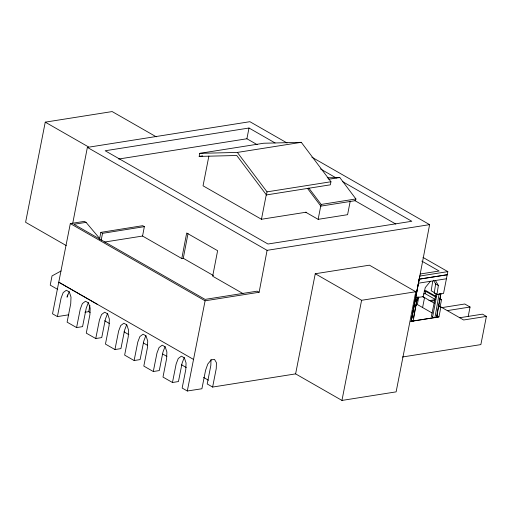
<?xml version="1.0" encoding="UTF-8"?>
<svg xmlns="http://www.w3.org/2000/svg" width="512" height="512" viewBox="0 0 512 512"><rect width="100%" height="100%" fill="white"/><g stroke="black" fill="none" stroke-linecap="round" stroke-linejoin="round"><path stroke-width="0.77" d="M211.008 359.578L210.835 365.466L207.206 383.962L212.621 387.059L295.61 373.882L341.952 400.429L396.122 391.866L415.77 291.731L369.427 265.184L315.251 273.747L295.61 373.882M422.976 257.395L447.827 271.629L443.539 293.466L436.947 294.502L434.234 292.954L435.648 283.93L433.44 280.198M436.947 294.502L438.362 285.485L435.424 280.512M432.678 281.517L431.174 290.758L434.842 292.858L434.234 292.954M413.178 321.133L417.395 297.299L415.571 297.734L411.174 321.35L413.178 321.133L413.03 320.243M416.045 305.606L417.542 297.146M436.147 293.549L431.398 316.205L432.563 317.158L434.912 317.696L439.13 293.862L440.301 293.677M434.912 317.696L436.672 317.421L440.89 293.587L437.549 311.187M68.762 314.797L57.408 316.595L52.525 313.786L70.317 223.59L205.094 300.8L259.123 292.256L267.085 250.336L429.613 224.64L411.174 321.35L438.938 316.909L440.883 306.995L438.272 305.498M411.174 321.35L419.789 276.058L447.827 271.629M104.646 242.042L142.554 236.045L181.798 258.528L186.688 233.011L217.619 250.688L212.672 276.211L242.957 293.555M181.798 258.528L183.277 258.285L188.019 233.542M416.48 301.664L416.774 300.134M417.357 297.082L417.062 298.611L418.515 298.381L417.146 297.6M413.466 317.958L417.414 297.35M432.563 317.158L436.947 294.266M437.254 312.717L436.672 317.421M142.554 236.045L144.358 226.643L142.688 225.683L100.851 232.378L99.482 239.373M419.789 276.058L415.571 297.734L423.136 296.691L425.286 287.552L430.426 281.299M156.243 136.819L112.16 111.571L45.248 122.15L25.6 222.285L66.234 245.562M287.072 142.989L249.894 121.696L87.366 147.392L72.653 223.75M67.52 294.874L67.066 297.178L69.178 291.654M101.152 240.333L102.528 233.338L144.358 226.643M84.877 312.243L88.717 311.635L89.926 305.478M199.174 156.416L199.776 153.344L263.706 143.238L301.286 142.323L330.95 181.754L330.349 184.826L266.419 194.931L236.755 155.501L199.174 156.416L202.662 155.866M208.877 156.083L203.046 185.811L261.459 219.27L306.214 212.198M57.408 316.595L61.082 298.125L63.194 292.602L66.336 290.24L69.325 291.949L71.002 297.075L70.739 303.654L67.11 322.15L76.582 327.578L80.256 309.107L82.362 303.584L85.51 301.229L88.493 302.938L90.176 308.058L89.907 314.637L86.278 333.133L95.75 338.541L99.424 320.07L101.536 314.547L104.678 312.186L107.667 313.894L109.344 319.021L109.082 325.6L105.453 344.096L114.944 349.549L118.618 331.085L120.723 325.562L123.872 323.2L126.854 324.909L128.538 330.035L128.269 336.614L124.64 355.11L134.118 360.538L137.792 342.067L139.898 336.544L143.046 334.182L146.029 335.891L147.712 341.018L147.443 347.597L143.814 366.093L153.293 371.52L156.966 353.05L159.072 347.526L162.221 345.165L165.203 346.874L166.886 352L166.618 358.579L162.989 377.075L172.467 382.502L176.134 364.032L178.246 358.509L181.395 356.147L184.378 357.862L186.061 362.982L185.792 369.562L182.163 388.058L187.309 390.995L205.094 300.8M118.694 159.034L246.899 138.765L249.011 128.019L275.072 142.95M212.621 387.059L216.25 368.57L216.422 362.675L214.49 359.354L211.194 359.878L207.789 364.038L205.587 370.253L201.907 388.755L187.309 390.995M261.459 219.27L266.368 194.24M266.419 194.931L267.021 191.859L237.357 152.429L199.776 153.344M305.715 212.224L318.138 219.341L320.8 205.779M327.213 177.83L339.782 177.523L355.904 198.957L355.578 200.621L320.832 206.118L321.158 204.448L308.832 188.058M350.24 201.12L347.584 214.688L318.138 219.341M341.952 400.429L361.594 300.294L415.77 291.731M418.81 296.87L417.312 304.518L432.25 313.056M423.712 293.914L425.222 293.677L425.683 291.315L435.802 297.114M422.592 307.546L424.538 297.632L422.554 296.493M440.058 307.174L441.542 299.59L439.488 298.413M468.205 316.429L470.054 307.021L464.768 304L442.016 307.597M459.731 317.741L482.483 314.144L486.4 316.39L480.864 344.595L402.387 357.005M165.056 346.579L162.95 352.102L159.277 370.573L153.293 371.52M88.352 302.637L86.24 308.16L82.566 326.63L76.582 327.578M107.52 313.6L105.408 319.123L101.734 337.594L95.75 338.541M126.707 324.614L124.602 330.138L120.928 348.608L114.944 349.549M145.882 335.597L143.776 341.12L140.102 359.59L134.118 360.538M184.23 357.562L182.118 363.085L178.451 381.555L172.467 382.502M61.094 270.963L52.032 275.917L50.227 285.126L57.76 289.44M249.011 128.019L105.178 150.758L267.974 244.013L411.808 221.274L342.528 181.587M237.357 152.429L301.286 142.323M328.73 179.27L339.782 177.523M267.021 191.859L330.95 181.754M70.317 223.59L84.346 221.376L86.061 222.355L99.795 238.662M86.061 222.355L73.926 224.275L205.069 299.398L257.133 291.168L259.123 292.256M321.158 204.448L355.904 198.957M420.224 274.01L439.123 271.021L421.837 261.114M418.387 283.206L446.426 278.771M424.275 290.797L425.786 290.56L436.064 296.448M424.173 291.558L425.683 291.315M416.723 297.536L418.246 297.299M428.922 300.666L435.232 299.667M430.957 301.261L434.739 300.666M439.277 299.949L441.542 299.59M447.296 310.618L470.054 307.021M410.906 321.344L438.938 316.909L436.326 315.418M486.4 316.39L463.648 319.987L438.33 305.504M422.701 296.57L434.432 303.264M311.853 157.184L429.613 224.64M320.448 168.941L336.32 178.035M246.899 138.765L257.19 144.659M354.912 200.64L395.821 224.07M435.648 283.93L438.362 285.485M425.222 293.677L435.341 299.469M315.251 273.747L361.594 300.294M45.248 122.15L88.64 147.002M87.366 147.392L267.085 250.336M183.277 258.285L213.466 275.578M100.851 232.378L102.528 233.338M193.504 359.418L58.778 282.202L97.414 304.365M88.717 311.635L90.099 312.429M104.634 320.755L109.472 323.526M124.006 331.853L128.851 334.63M143.379 342.95L147.533 345.331M162.752 354.054L166.906 356.429M181.44 364.755L186.285 367.526M203.578 377.44L208.422 380.211M307.558 188.467L320.832 206.118M447.213 274.746L419.181 279.168L447.213 274.746"/></g></svg>
